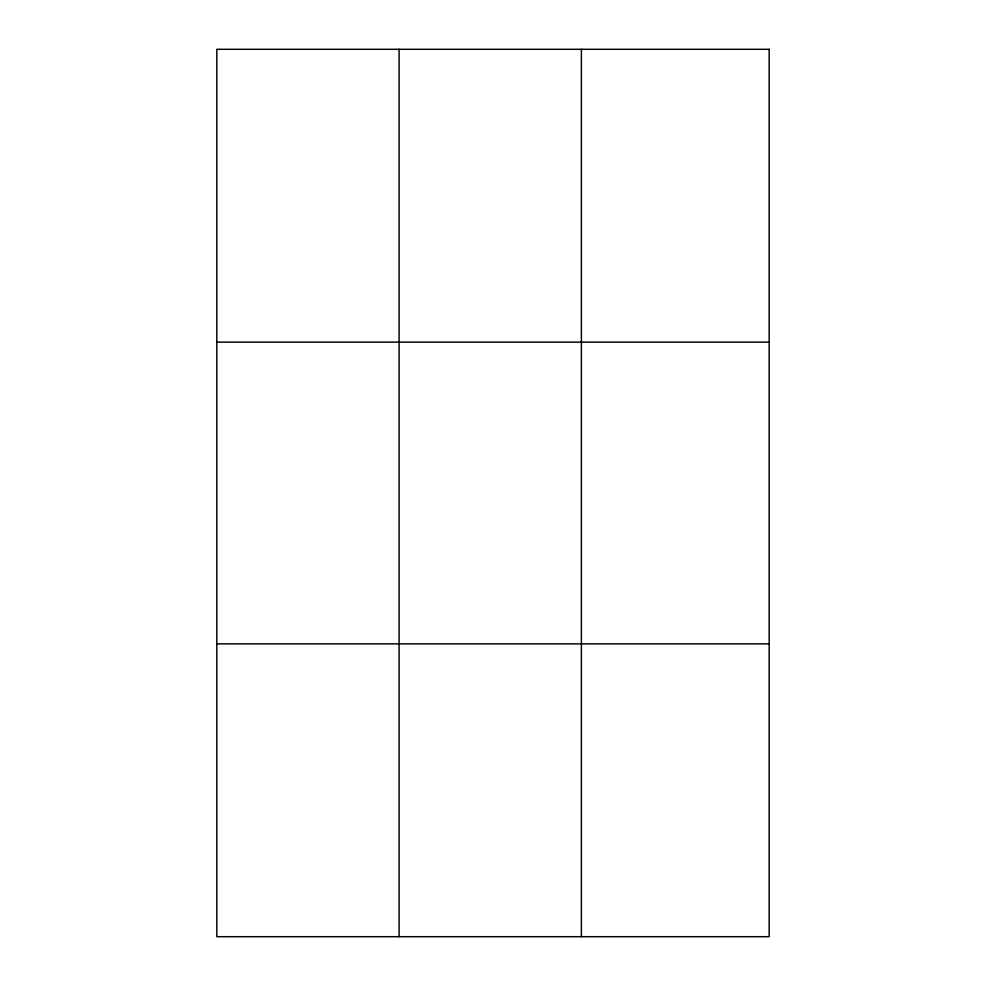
<?xml version="1.0" encoding="UTF-8"?>
<svg xmlns="http://www.w3.org/2000/svg" width="986" height="986" viewBox="0 0 986 986"><rect width="100%" height="100%" fill="white"/><g stroke="black" fill="none" stroke-linecap="round" stroke-linejoin="round"><path stroke-width="1.48" d="M399.096 49.3L399.096 936.7M581.383 49.3L581.383 936.7M216.821 342.142L769.179 342.142M216.821 643.858L769.179 643.858M769.179 49.3L769.179 936.7L216.821 936.7L216.821 49.3L769.179 49.3"/></g></svg>
